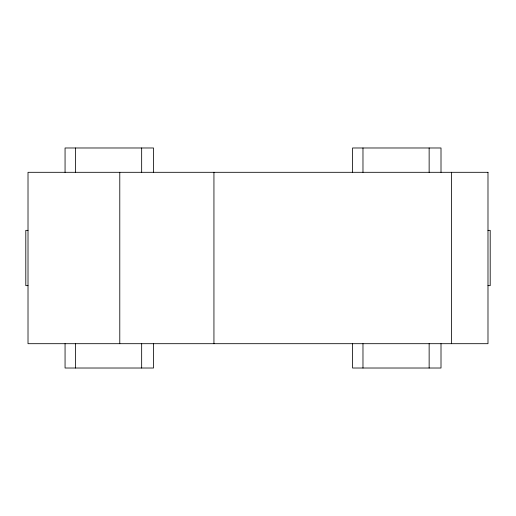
<?xml version="1.0" encoding="UTF-8"?>
<svg xmlns="http://www.w3.org/2000/svg" width="516" height="516" viewBox="0 0 516 516"><rect width="100%" height="100%" fill="white"/><g stroke="black" fill="none" stroke-linecap="round" stroke-linejoin="round"><path stroke-width="0.77" d="M28.012 230.355L25.8 230.355L25.8 285.645L28.012 285.645M487.988 230.355L490.2 230.355L490.2 285.645L487.988 285.645M451.519 172.305L451.519 343.695M441.006 172.305L441.006 147.982L352.551 147.982L352.551 172.305M441.006 343.695L441.006 368.018L352.551 368.018L352.551 343.695M429.144 147.982L429.144 172.305M429.144 343.695L429.144 368.018M362.974 147.982L362.974 172.305M362.974 343.695L362.974 368.018M213.94 172.305L213.94 343.695M153.516 172.305L153.516 147.982L65.061 147.982L65.061 172.305M153.516 343.695L153.516 368.018L65.061 368.018L65.061 343.695M141.661 147.982L141.661 172.305M141.661 343.695L141.661 368.018M119.783 172.305L119.783 343.695M75.491 147.982L75.491 172.305M75.491 343.695L75.491 368.018M487.988 172.305L28.012 172.305L28.012 343.695L487.988 343.695L487.988 172.305"/></g></svg>
